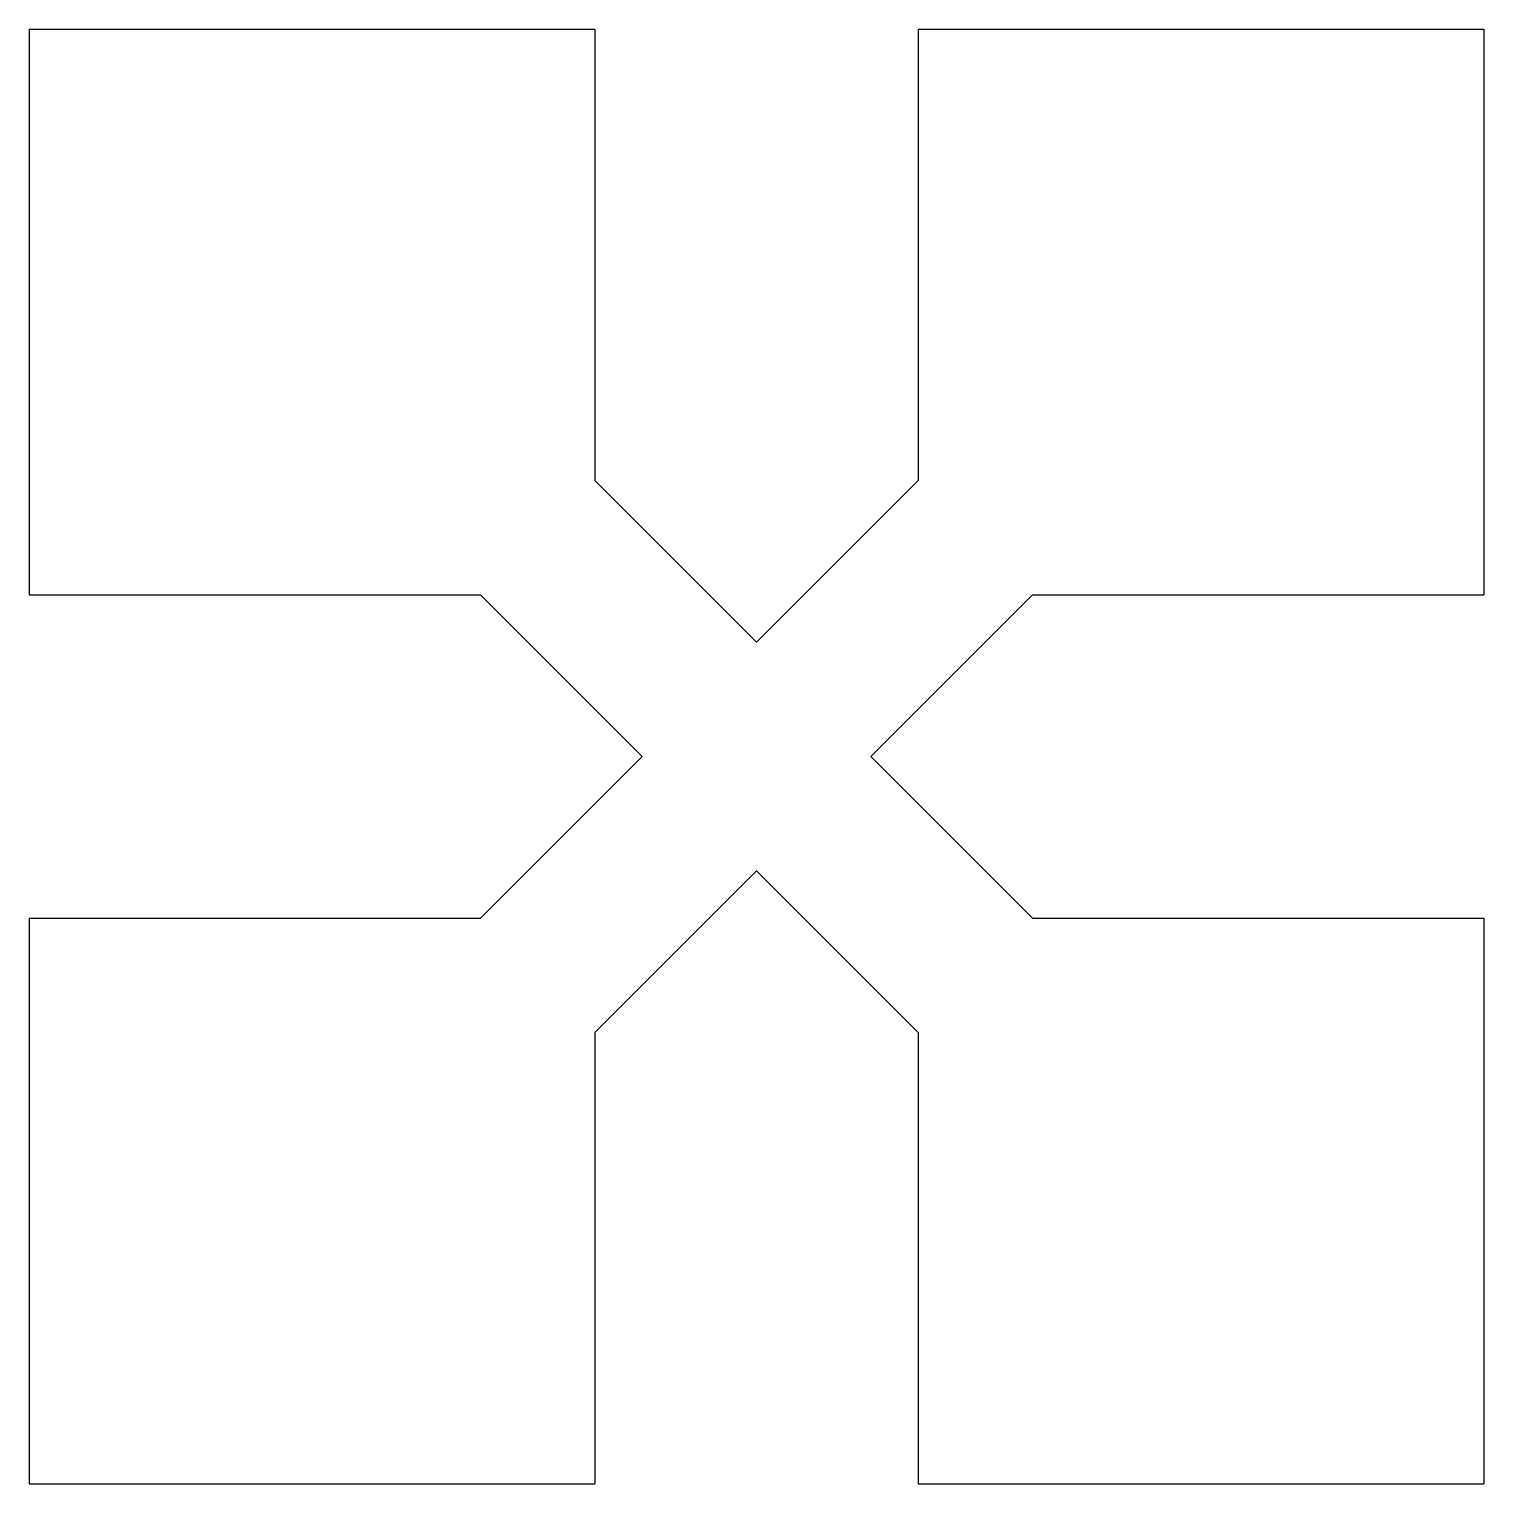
# Model space of a CAD drawing. Extents: x -0.9 to 0.9, y -0.9 to 0.9.
import ezdxf

# ---------------------------------------------------------------- set-up
doc = ezdxf.new("R2010")
doc.units = 0
doc.layers.add('粗实线层', color=7, linetype='CONTINUOUS')
doc.layers.add('细实线层', color=7, linetype='CONTINUOUS')

msp = doc.modelspace()

# ---------------------------------------------------------------- linework, layer by layer
at = {"layer": '粗实线层'}
for p, q in [((-0.2, 0.3414), (0, 0.1414)), ((0, 0.1414), (0.2, 0.3414)), ((-0.3414, 0.2), (-0.1414, 0)), ((0.1414, 0), (0.3414, 0.2)), ((-0.3414, -0.2), (-0.1414, 0)), ((0.1414, 0), (0.3414, -0.2)), ((-0.2, -0.3414), (0, -0.1414)), ((0, -0.1414), (0.2, -0.3414))]:
    msp.add_line(p, q, dxfattribs=at)
at = {"layer": '细实线层'}
for p, q in [((0.2, 0.9), (0.2, 0.3414)), ((0.9, 0.9), (0.9, 0.2)), ((-0.9, 0.9), (-0.9, 0.2)), ((-0.9, 0.9), (-0.2, 0.9)), ((-0.2, 0.9), (-0.2, 0.3414)), ((0.2, 0.9), (0.9, 0.9)), ((-0.9, 0.2), (-0.3414, 0.2)), ((0.3414, 0.2), (0.9, 0.2)), ((-0.9, -0.2), (-0.9, -0.9)), ((-0.9, -0.2), (-0.3414, -0.2)), ((0.3414, -0.2), (0.9, -0.2)), ((0.9, -0.2), (0.9, -0.9)), ((-0.2, -0.3414), (-0.2, -0.9)), ((0.2, -0.3414), (0.2, -0.9)), ((-0.9, -0.9), (-0.2, -0.9)), ((0.2, -0.9), (0.9, -0.9))]:
    msp.add_line(p, q, dxfattribs=at)

doc.saveas('drawing.dxf')
